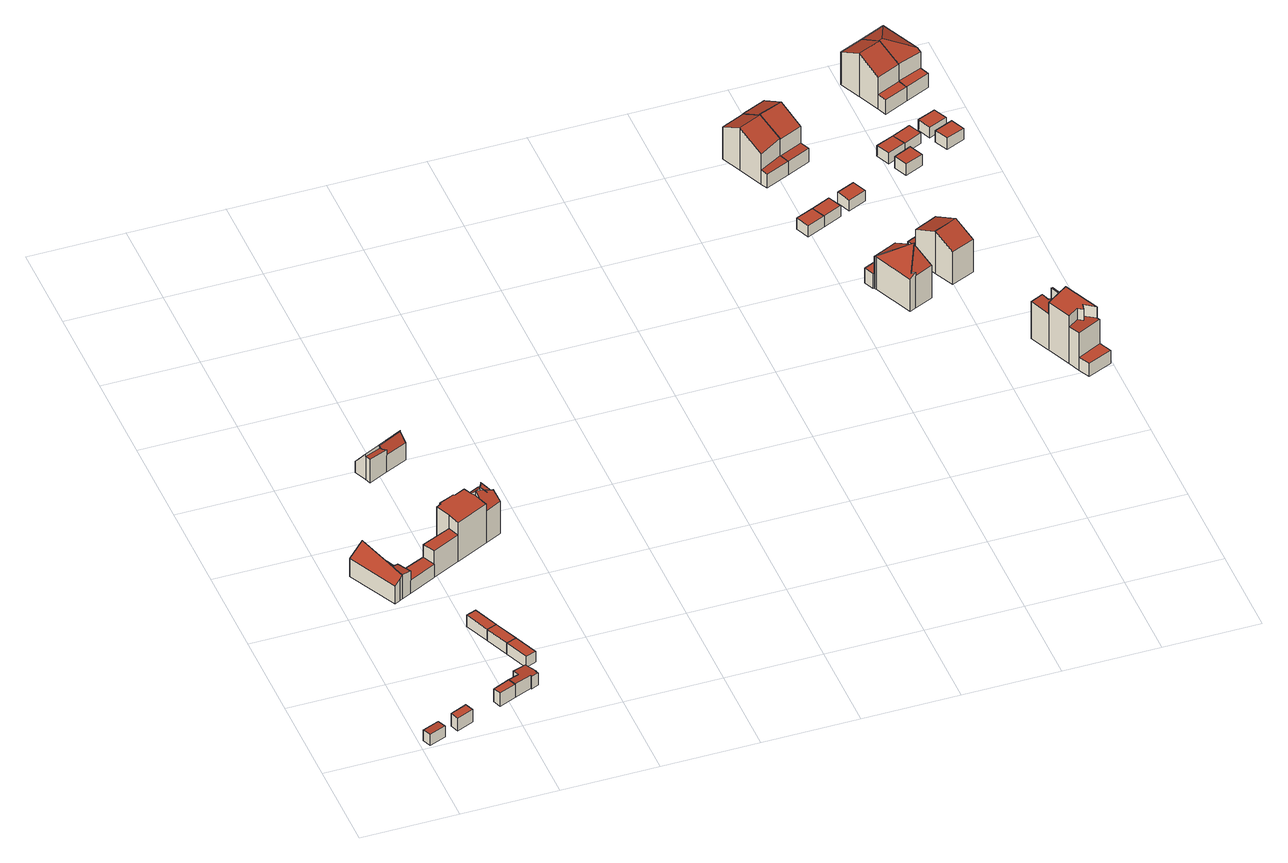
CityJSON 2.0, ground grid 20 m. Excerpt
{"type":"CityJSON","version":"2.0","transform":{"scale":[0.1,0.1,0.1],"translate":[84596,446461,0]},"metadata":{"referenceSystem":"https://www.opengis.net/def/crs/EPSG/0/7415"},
"CityObjects":{
"building1":{"type":"Building","attributes":{"b3_dak_type":"multiple horizontal","b3_h_dak_50p":3.17,"b3_h_dak_70p":3.19,"b3_h_dak_max":3.26,"b3_h_dak_min":3.04,"b3_h_maaiveld":0.476,"b3_kas_warenhuis":false,"b3_mutatie_ahn3_ahn4":false,"b3_reconstructie_onvolledig":false,"b3_rmse_lod12":0.0335,"b3_rmse_lod13":0.0335,"b3_rmse_lod22":0.0267,"b3_val3dity_lod12":"[]","b3_val3dity_lod13":"[]","b3_val3dity_lod22":"[]","b3_volume_lod12":19.58,"b3_volume_lod13":19.58,"b3_volume_lod22":19.51,"geconstateerd":false,"oorspronkelijkbouwjaar":1994,"status":"Pand in gebruik"},"children":["building1-1"]},
"building1-1":{"type":"BuildingPart","parents":["building1"],"geometry":[{"type":"Solid","lod":"2.2","boundaries":[[[[0,1,2,3]],[[4,0,3,5]],[[5,3,2,6]],[[6,2,1,7]],[[7,1,0,4]],[[7,4,5,6]]]],"semantics":{"surfaces":[{"type":"GroundSurface"},{"type":"WallSurface","on_footprint_edge":true},{"type":"RoofSurface"}],"values":[[0,1,1,1,1,2]]}}]},
"building2":{"type":"Building","attributes":{"b3_dak_type":"multiple horizontal","b3_h_dak_50p":3.18,"b3_h_dak_70p":3.2,"b3_h_dak_max":3.28,"b3_h_dak_min":2.96,"b3_h_maaiveld":0.098,"b3_kas_warenhuis":false,"b3_mutatie_ahn3_ahn4":false,"b3_reconstructie_onvolledig":false,"b3_rmse_lod12":0.0406,"b3_rmse_lod13":0.0406,"b3_rmse_lod22":0.034,"b3_val3dity_lod12":"[]","b3_val3dity_lod13":"[]","b3_val3dity_lod22":"[]","b3_volume_lod12":22.31,"b3_volume_lod13":22.31,"b3_volume_lod22":22.19,"geconstateerd":false,"oorspronkelijkbouwjaar":1994,"status":"Pand in gebruik"},"children":["building2-1"]},
"building2-1":{"type":"BuildingPart","parents":["building2"],"geometry":[{"type":"Solid","lod":"2.2","boundaries":[[[[8,9,10,11]],[[12,8,11,13]],[[13,11,10,14]],[[14,10,9,15]],[[15,9,8,12]],[[15,12,13,14]]]],"semantics":{"surfaces":[{"type":"GroundSurface"},{"type":"WallSurface","on_footprint_edge":true},{"type":"RoofSurface"}],"values":[[0,1,1,1,1,2]]}}]},
"building3":{"type":"Building","attributes":{"b3_dak_type":"multiple horizontal","b3_h_dak_50p":3.17,"b3_h_dak_70p":3.19,"b3_h_dak_max":3.25,"b3_h_dak_min":3.09,"b3_h_maaiveld":0.027,"b3_kas_warenhuis":false,"b3_mutatie_ahn3_ahn4":false,"b3_reconstructie_onvolledig":false,"b3_rmse_lod12":0.035,"b3_rmse_lod13":0.035,"b3_rmse_lod22":0.0261,"b3_val3dity_lod12":"[]","b3_val3dity_lod13":"[]","b3_val3dity_lod22":"[]","b3_volume_lod12":22.77,"b3_volume_lod13":22.77,"b3_volume_lod22":22.7,"geconstateerd":false,"oorspronkelijkbouwjaar":1994,"status":"Pand in gebruik"},"children":["building3-1"]},
"building3-1":{"type":"BuildingPart","parents":["building3"],"geometry":[{"type":"Solid","lod":"2.2","boundaries":[[[[16,17,18,19]],[[20,16,19,21]],[[21,19,18,22]],[[22,18,17,23]],[[23,17,16,20]],[[23,20,21,22]]]],"semantics":{"surfaces":[{"type":"GroundSurface"},{"type":"WallSurface","on_footprint_edge":true},{"type":"RoofSurface"}],"values":[[0,1,1,1,1,2]]}}]},
"building4":{"type":"Building","attributes":{"b3_dak_type":"multiple horizontal","b3_h_dak_50p":3.13,"b3_h_dak_70p":3.17,"b3_h_dak_max":3.32,"b3_h_dak_min":2.74,"b3_h_maaiveld":0.094,"b3_kas_warenhuis":false,"b3_mutatie_ahn3_ahn4":false,"b3_reconstructie_onvolledig":false,"b3_rmse_lod12":0.176,"b3_rmse_lod13":0.176,"b3_rmse_lod22":0.0787,"b3_val3dity_lod12":"[]","b3_val3dity_lod13":"[]","b3_val3dity_lod22":"[]","b3_volume_lod12":48.21,"b3_volume_lod13":48.21,"b3_volume_lod22":46.73,"geconstateerd":false,"oorspronkelijkbouwjaar":1994,"status":"Pand in gebruik"},"children":["building4-1"]},
"building4-1":{"type":"BuildingPart","parents":["building4"],"geometry":[{"type":"Solid","lod":"2.2","boundaries":[[[[24,25,26,27,28,29,30,31,32,33]],[[34,25,24,35]],[[36,31,30,37]],[[38,32,31,36]],[[39,28,27,40]],[[37,30,29,22]],[[22,29,28,39]],[[40,27,26,41]],[[41,26,25,34]],[[42,33,32,38]],[[35,24,33,42]],[[35,42,38,36,37,22,39,40,41,34]]]],"semantics":{"surfaces":[{"type":"GroundSurface"},{"type":"WallSurface","on_footprint_edge":true},{"type":"RoofSurface"}],"values":[[0,1,1,1,1,1,1,1,1,1,1,2]]}}]},
"building5":{"type":"Building","attributes":{"b3_dak_type":"multiple horizontal","b3_h_dak_50p":3.05,"b3_h_dak_70p":3.07,"b3_h_dak_max":3.15,"b3_h_dak_min":2.95,"b3_h_maaiveld":0.341,"b3_kas_warenhuis":false,"b3_mutatie_ahn3_ahn4":false,"b3_reconstructie_onvolledig":false,"b3_rmse_lod12":0.0396,"b3_rmse_lod13":0.0396,"b3_rmse_lod22":0.0247,"b3_val3dity_lod12":"[]","b3_val3dity_lod13":"[]","b3_val3dity_lod22":"[]","b3_volume_lod12":35.36,"b3_volume_lod13":35.36,"b3_volume_lod22":35.17,"geconstateerd":false,"oorspronkelijkbouwjaar":1994,"status":"Pand in gebruik"},"children":["building5-1"]},
"building5-1":{"type":"BuildingPart","parents":["building5"],"geometry":[{"type":"Solid","lod":"2.2","boundaries":[[[[43,44,45,46]],[[47,45,44,48]],[[49,46,45,47]],[[50,43,46,49]],[[48,44,43,50]],[[48,50,49,47]]]],"semantics":{"surfaces":[{"type":"GroundSurface"},{"type":"WallSurface","on_footprint_edge":true},{"type":"RoofSurface"}],"values":[[0,1,1,1,1,2]]}}]},
"building6":{"type":"Building","attributes":{"b3_dak_type":"multiple horizontal","b3_h_dak_50p":3.05,"b3_h_dak_70p":3.07,"b3_h_dak_max":3.2,"b3_h_dak_min":2.95,"b3_h_maaiveld":0.376,"b3_kas_warenhuis":false,"b3_mutatie_ahn3_ahn4":false,"b3_reconstructie_onvolledig":false,"b3_rmse_lod12":0.0407,"b3_rmse_lod13":0.0407,"b3_rmse_lod22":0.0284,"b3_val3dity_lod12":"[]","b3_val3dity_lod13":"[]","b3_val3dity_lod22":"[]","b3_volume_lod12":33.41,"b3_volume_lod13":33.41,"b3_volume_lod22":33.23,"geconstateerd":false,"oorspronkelijkbouwjaar":1994,"status":"Pand in gebruik"},"children":["building6-1"]},
"building6-1":{"type":"BuildingPart","parents":["building6"],"geometry":[{"type":"Solid","lod":"2.2","boundaries":[[[[51,52,53,54]],[[55,53,52,56]],[[47,54,53,55]],[[48,51,54,47]],[[56,52,51,48]],[[56,48,47,55]]]],"semantics":{"surfaces":[{"type":"GroundSurface"},{"type":"WallSurface","on_footprint_edge":true},{"type":"RoofSurface"}],"values":[[0,1,1,1,1,2]]}}]},
"building7":{"type":"Building","attributes":{"b3_dak_type":"multiple horizontal","b3_h_dak_50p":3.05,"b3_h_dak_70p":3.07,"b3_h_dak_max":3.17,"b3_h_dak_min":2.94,"b3_h_maaiveld":0.364,"b3_kas_warenhuis":false,"b3_mutatie_ahn3_ahn4":false,"b3_reconstructie_onvolledig":false,"b3_rmse_lod12":0.0384,"b3_rmse_lod13":0.0384,"b3_rmse_lod22":0.026,"b3_val3dity_lod12":"[]","b3_val3dity_lod13":"[]","b3_val3dity_lod22":"[]","b3_volume_lod12":33.59,"b3_volume_lod13":33.59,"b3_volume_lod22":33.41,"geconstateerd":false,"oorspronkelijkbouwjaar":1994,"status":"Pand in gebruik"},"children":["building7-1"]},
"building7-1":{"type":"BuildingPart","parents":["building7"],"geometry":[{"type":"Solid","lod":"2.2","boundaries":[[[[52,57,58,53]],[[59,58,57,60]],[[55,53,58,59]],[[56,52,53,55]],[[60,57,52,56]],[[60,56,55,59]]]],"semantics":{"surfaces":[{"type":"GroundSurface"},{"type":"WallSurface","on_footprint_edge":true},{"type":"RoofSurface"}],"values":[[0,1,1,1,1,2]]}}]},
"building8":{"type":"Building","attributes":{"b3_dak_type":"slanted","b3_h_dak_50p":6.66,"b3_h_dak_70p":9.67,"b3_h_dak_max":10.82,"b3_h_dak_min":3.32,"b3_h_maaiveld":0.307,"b3_kas_warenhuis":false,"b3_mutatie_ahn3_ahn4":false,"b3_reconstructie_onvolledig":false,"b3_rmse_lod12":3.34,"b3_rmse_lod13":0.968,"b3_rmse_lod22":0.283,"b3_val3dity_lod12":"[]","b3_val3dity_lod13":"[]","b3_val3dity_lod22":"[]","b3_volume_lod12":1503.3,"b3_volume_lod13":1163.99,"b3_volume_lod22":1096.82,"geconstateerd":false,"oorspronkelijkbouwjaar":1964,"status":"Pand in gebruik"},"children":["building8-1"]},
"building8-1":{"type":"BuildingPart","parents":["building8"],"geometry":[{"type":"Solid","lod":"2.2","boundaries":[[[[61,62,63,64,65,66,67,68,69,70,71,72,73,74,75,76,77,78,79,80,81,82]],[[83,78,77,84]],[[84,77,76,85]],[[86,87,73,72,88]],[[89,74,73,87]],[[90,68,67,91]],[[91,92,93]],[[94,95,96]],[[97,98,96]],[[99,89,100,101]],[[102,66,65,100]],[[91,67,66,102,103]],[[88,72,71,104]],[[93,92,105,104,106]],[[106,104,71,70,107]],[[108,69,68,90]],[[107,70,69,108]],[[109,110,64,63,98,97]],[[111,75,74,89,99]],[[112,111,110,109]],[[113,62,61,114,115]],[[85,76,75,111,112]],[[101,100,65,64,110]],[[116,86,105,92]],[[117,118,119,120]],[[121,122,118,117]],[[123,82,81,124]],[[114,61,82,123,125]],[[124,81,80,119]],[[120,119,80,79,126]],[[127,128,129]],[[130,131,129]],[[131,130,94]],[[98,63,62,113]],[[95,94,132]],[[122,121,132]],[[133,134,135]],[[136,128,127,135]],[[115,114,137,134,133]],[[134,137,138,139,140]],[[126,79,78,83]],[[139,138,141]],[[125,123,141]],[[140,139,128,136]],[[103,102,87,86,116]],[[105,86,88,104]],[[107,108,90,91,93,106]],[[101,110,111,99]],[[103,116,92,91]],[[140,136,135,134]],[[115,133,135,127,129,131,94,96,98,113]],[[126,83,84,85,112,109,97,96,95,132,121,117,120]],[[125,141,138,137,114]],[[128,139,141,123,124,119,118,122,132,94,130,129]],[[87,102,100,89]]]],"semantics":{"surfaces":[{"type":"GroundSurface"},{"type":"WallSurface","on_footprint_edge":true},{"type":"WallSurface","on_footprint_edge":false},{"type":"RoofSurface"}],"values":[[0,1,1,1,1,1,2,2,2,2,1,1,1,2,1,1,1,1,1,2,1,1,1,2,2,2,1,1,1,1,2,2,2,1,2,2,2,2,2,2,1,2,2,2,2,3,3,3,3,3,3,3,3,3,3]]}}]},
"building9":{"type":"Building","attributes":{"b3_dak_type":"slanted","b3_h_dak_50p":5.11,"b3_h_dak_70p":5.64,"b3_h_dak_max":6.44,"b3_h_dak_min":2.89,"b3_h_maaiveld":0.173,"b3_kas_warenhuis":false,"b3_mutatie_ahn3_ahn4":false,"b3_reconstructie_onvolledig":false,"b3_rmse_lod12":1.22,"b3_rmse_lod13":1.22,"b3_rmse_lod22":0.168,"b3_val3dity_lod12":"[]","b3_val3dity_lod13":"[]","b3_val3dity_lod22":"[]","b3_volume_lod12":213.45,"b3_volume_lod13":213.45,"b3_volume_lod22":188.98,"geconstateerd":false,"oorspronkelijkbouwjaar":1922,"status":"Pand in gebruik"},"children":["building9-1"]},
"building9-1":{"type":"BuildingPart","parents":["building9"],"geometry":[{"type":"Solid","lod":"2.2","boundaries":[[[[142,143,144,145,146,147,148,149,150]],[[151,149,148,152]],[[152,148,147,153,154]],[[155,150,149,151]],[[156,157,143,142,158]],[[159,160,157,156]],[[154,153,161,160,159]],[[158,142,150,155]],[[153,147,146,162]],[[163,144,143,157]],[[164,145,144,163]],[[165,164,166]],[[160,161,166]],[[162,146,145,164,165]],[[158,155,151,152,154,159,156]],[[160,166,164,163,157]],[[162,165,166,161,153]]]],"semantics":{"surfaces":[{"type":"GroundSurface"},{"type":"WallSurface","on_footprint_edge":true},{"type":"WallSurface","on_footprint_edge":false},{"type":"RoofSurface"}],"values":[[0,1,1,1,1,2,2,1,1,1,1,2,2,1,3,3,3]]}}]},
"building10":{"type":"Building","attributes":{"b3_dak_type":"multiple horizontal","b3_h_dak_50p":3.15,"b3_h_dak_70p":3.18,"b3_h_dak_max":3.26,"b3_h_dak_min":3.04,"b3_h_maaiveld":0.5,"b3_kas_warenhuis":false,"b3_mutatie_ahn3_ahn4":false,"b3_reconstructie_onvolledig":false,"b3_rmse_lod12":0.0447,"b3_rmse_lod13":0.0447,"b3_rmse_lod22":0.0404,"b3_val3dity_lod12":"[]","b3_val3dity_lod13":"[]","b3_val3dity_lod22":"[]","b3_volume_lod12":35.25,"b3_volume_lod13":35.25,"b3_volume_lod22":35.07,"geconstateerd":false,"oorspronkelijkbouwjaar":2001,"status":"Pand in gebruik"},"children":["building10-1"]},
"building10-1":{"type":"BuildingPart","parents":["building10"],"geometry":[{"type":"Solid","lod":"2.2","boundaries":[[[[167,168,169,170]],[[171,167,170,172]],[[172,170,169,173]],[[173,169,168,174]],[[174,168,167,171]],[[174,171,172,173]]]],"semantics":{"surfaces":[{"type":"GroundSurface"},{"type":"WallSurface","on_footprint_edge":true},{"type":"RoofSurface"}],"values":[[0,1,1,1,1,2]]}}]},
"building11":{"type":"Building","attributes":{"b3_dak_type":"slanted","b3_h_dak_50p":8.9,"b3_h_dak_70p":9.33,"b3_h_dak_max":10.81,"b3_h_dak_min":3.79,"b3_h_maaiveld":0.401,"b3_kas_warenhuis":false,"b3_mutatie_ahn3_ahn4":false,"b3_reconstructie_onvolledig":false,"b3_rmse_lod12":2.34,"b3_rmse_lod13":0.661,"b3_rmse_lod22":0.0658,"b3_val3dity_lod12":"[]","b3_val3dity_lod13":"[]","b3_val3dity_lod22":"[]","b3_volume_lod12":612.41,"b3_volume_lod13":551.54,"b3_volume_lod22":533.02,"geconstateerd":false,"oorspronkelijkbouwjaar":2001,"status":"Pand in gebruik"},"children":["building11-1"]},
"building11-1":{"type":"BuildingPart","parents":["building11"],"geometry":[{"type":"Solid","lod":"2.2","boundaries":[[[[175,176,177,178,179,180,181,182,183,184,185,186]],[[187,188,189,190]],[[188,183,182,191]],[[192,180,179,193,194]],[[195,192,196,197]],[[198,199,181,180,192,195]],[[190,189,199,198]],[[200,178,177,201]],[[202,176,175,203]],[[201,177,176,202]],[[191,182,181,199]],[[204,185,184,205]],[[205,184,183,188,187]],[[206,203,175,186,196]],[[194,193,203,206]],[[193,179,178,200]],[[197,196,186,185,204]],[[191,199,189,188]],[[194,206,196,192]],[[193,200,201,202,203]],[[197,204,205,187,190,198,195]]]],"semantics":{"surfaces":[{"type":"GroundSurface"},{"type":"WallSurface","on_footprint_edge":false},{"type":"WallSurface","on_footprint_edge":true},{"type":"RoofSurface"}],"values":[[0,1,2,2,1,2,1,2,2,2,2,2,2,2,1,2,2,3,3,3,3]]}}]},
"building12":{"type":"Building","attributes":{"b3_dak_type":"slanted","b3_h_dak_50p":9.49,"b3_h_dak_70p":10.08,"b3_h_dak_max":11.01,"b3_h_dak_min":0.78,"b3_h_maaiveld":0.707,"b3_kas_warenhuis":false,"b3_mutatie_ahn3_ahn4":false,"b3_reconstructie_onvolledig":false,"b3_rmse_lod12":2.75,"b3_rmse_lod13":0.904,"b3_rmse_lod22":0.425,"b3_val3dity_lod12":"[]","b3_val3dity_lod13":"[]","b3_val3dity_lod22":"[]","b3_volume_lod12":607.31,"b3_volume_lod13":554.99,"b3_volume_lod22":525.92,"geconstateerd":false,"oorspronkelijkbouwjaar":2000,"status":"Pand in gebruik"},"children":["building12-1"]},
"building12-1":{"type":"BuildingPart","parents":["building12"],"geometry":[{"type":"Solid","lod":"2.2","boundaries":[[[[207,208,209,210,211,212,213,214]],[[215,213,212,216]],[[216,212,211,217]],[[218,219,217,220]],[[221,209,208,222]],[[223,210,209,221]],[[222,208,207,224]],[[219,214,213,215]],[[224,207,214,219,218]],[[220,217,211,210,223]],[[222,224,223,221]],[[219,215,216,217]],[[220,223,224,218]]]],"semantics":{"surfaces":[{"type":"GroundSurface"},{"type":"WallSurface","on_footprint_edge":true},{"type":"WallSurface","on_footprint_edge":false},{"type":"RoofSurface"}],"values":[[0,1,1,2,1,1,1,1,1,1,3,3,3]]}}]},
"building13":{"type":"Building","attributes":{"b3_dak_type":"slanted","b3_h_dak_50p":3.15,"b3_h_dak_70p":3.18,"b3_h_dak_max":3.7,"b3_h_dak_min":3.04,"b3_h_maaiveld":0.469,"b3_kas_warenhuis":false,"b3_mutatie_ahn3_ahn4":false,"b3_reconstructie_onvolledig":false,"b3_rmse_lod12":0.0969,"b3_rmse_lod13":0.0969,"b3_rmse_lod22":0.0948,"b3_val3dity_lod12":"[]","b3_val3dity_lod13":"[]","b3_val3dity_lod22":"[]","b3_volume_lod12":36.12,"b3_volume_lod13":36.12,"b3_volume_lod22":35.97,"geconstateerd":false,"oorspronkelijkbouwjaar":2001,"status":"Pand in gebruik"},"children":["building13-1"]},
"building13-1":{"type":"BuildingPart","parents":["building13"],"geometry":[{"type":"Solid","lod":"2.2","boundaries":[[[[170,169,225,226]],[[172,170,226,227]],[[227,226,225,228]],[[228,225,169,173]],[[173,169,170,172]],[[173,172,227,228]]]],"semantics":{"surfaces":[{"type":"GroundSurface"},{"type":"WallSurface","on_footprint_edge":true},{"type":"RoofSurface"}],"values":[[0,1,1,1,1,2]]}}]},
"building14":{"type":"Building","attributes":{"b3_dak_type":"slanted","b3_h_dak_50p":9.52,"b3_h_dak_70p":10.11,"b3_h_dak_max":11.03,"b3_h_dak_min":0.83,"b3_h_maaiveld":0.693,"b3_kas_warenhuis":false,"b3_mutatie_ahn3_ahn4":false,"b3_reconstructie_onvolledig":false,"b3_rmse_lod12":2.74,"b3_rmse_lod13":0.892,"b3_rmse_lod22":0.405,"b3_val3dity_lod12":"[]","b3_val3dity_lod13":"[]","b3_val3dity_lod22":"[]","b3_volume_lod12":608.83,"b3_volume_lod13":551.13,"b3_volume_lod22":522.56,"geconstateerd":false,"oorspronkelijkbouwjaar":2000,"status":"Pand in gebruik"},"children":["building14-1"]},
"building14-1":{"type":"BuildingPart","parents":["building14"],"geometry":[{"type":"Solid","lod":"2.2","boundaries":[[[[229,230,231,212,232,233,209,234]],[[216,212,231,235]],[[235,231,230,236]],[[237,238,236,239]],[[240,234,209,241]],[[242,243,233,232,238,237]],[[241,209,233,243]],[[238,232,212,216]],[[244,229,234,240]],[[239,236,230,229,244]],[[244,243,242]],[[238,216,235,236]],[[243,244,240,241]],[[244,242,237,239]]]],"semantics":{"surfaces":[{"type":"GroundSurface"},{"type":"WallSurface","on_footprint_edge":true},{"type":"WallSurface","on_footprint_edge":false},{"type":"RoofSurface"}],"values":[[0,1,1,2,1,1,1,1,1,1,2,3,3,3]]}}]},
"building15":{"type":"Building","attributes":{"b3_dak_type":"multiple horizontal","b3_h_dak_50p":3.14,"b3_h_dak_70p":3.16,"b3_h_dak_max":3.28,"b3_h_dak_min":2.9,"b3_h_maaiveld":0.47,"b3_kas_warenhuis":false,"b3_mutatie_ahn3_ahn4":false,"b3_reconstructie_onvolledig":false,"b3_rmse_lod12":0.0471,"b3_rmse_lod13":0.0471,"b3_rmse_lod22":0.0459,"b3_val3dity_lod12":"[]","b3_val3dity_lod13":"[]","b3_val3dity_lod22":"[]","b3_volume_lod12":35.72,"b3_volume_lod13":35.72,"b3_volume_lod22":35.61,"geconstateerd":false,"oorspronkelijkbouwjaar":2001,"status":"Pand in gebruik"},"children":["building15-1"]},
"building15-1":{"type":"BuildingPart","parents":["building15"],"geometry":[{"type":"Solid","lod":"2.2","boundaries":[[[[245,246,247,248]],[[249,247,246,250]],[[251,248,247,249]],[[252,245,248,251]],[[250,246,245,252]],[[250,252,251,249]]]],"semantics":{"surfaces":[{"type":"GroundSurface"},{"type":"WallSurface","on_footprint_edge":true},{"type":"RoofSurface"}],"values":[[0,1,1,1,1,2]]}}]},
"building16":{"type":"Building","attributes":{"b3_dak_type":"slanted","b3_h_dak_50p":9.36,"b3_h_dak_70p":9.94,"b3_h_dak_max":10.81,"b3_h_dak_min":3.78,"b3_h_maaiveld":0.498,"b3_kas_warenhuis":false,"b3_mutatie_ahn3_ahn4":false,"b3_reconstructie_onvolledig":false,"b3_rmse_lod12":2.53,"b3_rmse_lod13":0.802,"b3_rmse_lod22":0.0647,"b3_val3dity_lod12":"[]","b3_val3dity_lod13":"[]","b3_val3dity_lod22":"[]","b3_volume_lod12":610.02,"b3_volume_lod13":552.87,"b3_volume_lod22":523.95,"geconstateerd":false,"oorspronkelijkbouwjaar":2001,"status":"Pand in gebruik"},"children":["building16-1"]},
"building16-1":{"type":"BuildingPart","parents":["building16"],"geometry":[{"type":"Solid","lod":"2.2","boundaries":[[[[253,254,255,256,257,258,259,260]],[[261,256,255,262]],[[262,255,254,263]],[[264,265,266]],[[267,260,259,268]],[[269,270,258,257,264]],[[268,259,258,270]],[[265,264,257,256,261]],[[271,253,260,267]],[[272,271,270,269]],[[263,254,253,271,272]],[[265,261,262,263,266]],[[270,271,267,268]],[[263,272,269,264,266]]]],"semantics":{"surfaces":[{"type":"GroundSurface"},{"type":"WallSurface","on_footprint_edge":true},{"type":"WallSurface","on_footprint_edge":false},{"type":"RoofSurface"}],"values":[[0,1,1,2,1,1,1,1,1,2,1,3,3,3]]}}]},
"building17":{"type":"Building","attributes":{"b3_dak_type":"multiple horizontal","b3_h_dak_50p":9.65,"b3_h_dak_70p":12.22,"b3_h_dak_max":12.59,"b3_h_dak_min":0.95,"b3_h_maaiveld":0.749,"b3_kas_warenhuis":false,"b3_mutatie_ahn3_ahn4":false,"b3_reconstructie_onvolledig":false,"b3_rmse_lod12":4.29,"b3_rmse_lod13":1.67,"b3_rmse_lod22":0.371,"b3_val3dity_lod12":"[]","b3_val3dity_lod13":"[]","b3_val3dity_lod22":"[]","b3_volume_lod12":991.42,"b3_volume_lod13":820.98,"b3_volume_lod22":739.08,"geconstateerd":false,"oorspronkelijkbouwjaar":2005,"status":"Pand in gebruik"},"children":["building17-1"]},
"building17-1":{"type":"BuildingPart","parents":["building17"],"geometry":[{"type":"Solid","lod":"2.2","boundaries":[[[[273,274,275,276,277,278,279,280,281,282,283,284]],[[285,276,275,286]],[[286,275,274,287]],[[288,289,287,290]],[[289,277,276,285]],[[291,278,277,289,288]],[[292,293,294,295]],[[296,283,282,293,292]],[[297,284,283,296]],[[298,280,279,299]],[[300,301,281,280,298]],[[293,282,281,301]],[[302,303,301,300]],[[304,299,279,278,291,305]],[[305,291,306,307]],[[295,294,308,309]],[[310,311,273,284,297,312]],[[290,287,274,273,311]],[[313,314,315,316]],[[316,315,311,310]],[[312,297,299,304]],[[309,308,303,302]],[[307,306,314,313]],[[289,285,286,287]],[[314,306,291,288,290,311,315]],[[303,308,294,293,301]],[[309,302,300,298,299,297,296,292,295]],[[307,313,316,310,312,304,305]]]],"semantics":{"surfaces":[{"type":"GroundSurface"},{"type":"WallSurface","on_footprint_edge":true},{"type":"WallSurface","on_footprint_edge":false},{"type":"RoofSurface"}],"values":[[0,1,1,2,1,1,2,1,1,1,1,1,2,1,2,2,1,1,2,2,2,2,2,3,3,3,3,3]]}}]},
"building18":{"type":"Building","attributes":{"b3_dak_type":"multiple horizontal","b3_h_dak_50p":2.96,"b3_h_dak_70p":2.97,"b3_h_dak_max":3.05,"b3_h_dak_min":0.49,"b3_h_maaiveld":0.446,"b3_kas_warenhuis":false,"b3_mutatie_ahn3_ahn4":false,"b3_reconstructie_onvolledig":false,"b3_rmse_lod12":0.638,"b3_rmse_lod13":0.638,"b3_rmse_lod22":0.636,"b3_val3dity_lod12":"[]","b3_val3dity_lod13":"[]","b3_val3dity_lod22":"[]","b3_volume_lod12":33.11,"b3_volume_lod13":33.11,"b3_volume_lod22":32.96,"geconstateerd":false,"oorspronkelijkbouwjaar":2000,"status":"Pand in gebruik"},"children":["building18-1"]},
"building18-1":{"type":"BuildingPart","parents":["building18"],"geometry":[{"type":"Solid","lod":"2.2","boundaries":[[[[317,318,319,320]],[[321,317,320,322]],[[322,320,319,323]],[[323,319,318,324]],[[324,318,317,321]],[[324,321,322,323]]]],"semantics":{"surfaces":[{"type":"GroundSurface"},{"type":"WallSurface","on_footprint_edge":true},{"type":"RoofSurface"}],"values":[[0,1,1,1,1,2]]}}]},
"building19":{"type":"Building","attributes":{"b3_dak_type":"multiple horizontal","b3_h_dak_50p":3.14,"b3_h_dak_70p":3.17,"b3_h_dak_max":3.25,"b3_h_dak_min":2.95,"b3_h_maaiveld":0.448,"b3_kas_warenhuis":false,"b3_mutatie_ahn3_ahn4":false,"b3_reconstructie_onvolledig":false,"b3_rmse_lod12":0.0461,"b3_rmse_lod13":0.0461,"b3_rmse_lod22":0.0423,"b3_val3dity_lod12":"[]","b3_val3dity_lod13":"[]","b3_val3dity_lod22":"[]","b3_volume_lod12":36.08,"b3_volume_lod13":36.08,"b3_volume_lod22":35.85,"geconstateerd":false,"oorspronkelijkbouwjaar":2001,"status":"Pand in gebruik"},"children":["building19-1"]},
"building19-1":{"type":"BuildingPart","parents":["building19"],"geometry":[{"type":"Solid","lod":"2.2","boundaries":[[[[325,326,327,328]],[[329,327,326,330]],[[331,328,327,329]],[[332,325,328,331]],[[330,326,325,332]],[[330,332,331,329]]]],"semantics":{"surfaces":[{"type":"GroundSurface"},{"type":"WallSurface","on_footprint_edge":true},{"type":"RoofSurface"}],"values":[[0,1,1,1,1,2]]}}]},
"building20":{"type":"Building","attributes":{"b3_dak_type":"multiple horizontal","b3_h_dak_50p":2.96,"b3_h_dak_70p":2.98,"b3_h_dak_max":3.05,"b3_h_dak_min":2.69,"b3_h_maaiveld":0.446,"b3_kas_warenhuis":false,"b3_mutatie_ahn3_ahn4":false,"b3_reconstructie_onvolledig":false,"b3_rmse_lod12":0.0389,"b3_rmse_lod13":0.0389,"b3_rmse_lod22":0.0344,"b3_val3dity_lod12":"[]","b3_val3dity_lod13":"[]","b3_val3dity_lod22":"[]","b3_volume_lod12":33.37,"b3_volume_lod13":33.37,"b3_volume_lod22":33.19,"geconstateerd":false,"oorspronkelijkbouwjaar":2000,"status":"Pand in gebruik"},"children":["building20-1"]},
"building20-1":{"type":"BuildingPart","parents":["building20"],"geometry":[{"type":"Solid","lod":"2.2","boundaries":[[[[319,333,334,320]],[[335,334,333,336]],[[337,320,334,335]],[[323,319,320,337]],[[336,333,319,323]],[[336,323,337,335]]]],"semantics":{"surfaces":[{"type":"GroundSurface"},{"type":"WallSurface","on_footprint_edge":true},{"type":"RoofSurface"}],"values":[[0,1,1,1,1,2]]}}]},
"building21":{"type":"Building","attributes":{"b3_dak_type":"slanted","b3_h_dak_50p":9.55,"b3_h_dak_70p":10.14,"b3_h_dak_max":10.97,"b3_h_dak_min":0.79,"b3_h_maaiveld":0.641,"b3_kas_warenhuis":false,"b3_mutatie_ahn3_ahn4":false,"b3_reconstructie_onvolledig":false,"b3_rmse_lod12":2.69,"b3_rmse_lod13":1.35,"b3_rmse_lod22":0.884,"b3_val3dity_lod12":"[]","b3_val3dity_lod13":"[]","b3_val3dity_lod22":"[]","b3_volume_lod12":612.11,"b3_volume_lod13":552.67,"b3_volume_lod22":524.73,"geconstateerd":false,"oorspronkelijkbouwjaar":2000,"status":"Pand in gebruik"},"children":["building21-1"]},
"building21-1":{"type":"BuildingPart","parents":["building21"],"geometry":[{"type":"Solid","lod":"2.2","boundaries":[[[[338,339,340,341,342,343,344,345]],[[346,341,340,347]],[[347,340,339,348]],[[349,350,348,351]],[[352,345,344,353]],[[354,338,345,352]],[[353,344,343,355]],[[350,342,341,346]],[[355,343,342,350,349]],[[351,348,339,338,354]],[[355,354,352,353]],[[350,346,347,348]],[[351,354,355,349]]]],"semantics":{"surfaces":[{"type":"GroundSurface"},{"type":"WallSurface","on_footprint_edge":true},{"type":"WallSurface","on_footprint_edge":false},{"type":"RoofSurface"}],"values":[[0,1,1,2,1,1,1,1,1,1,3,3,3]]}}]},
"building22":{"type":"Building","attributes":{"b3_dak_type":"multiple horizontal","b3_h_dak_50p":2.95,"b3_h_dak_70p":2.97,"b3_h_dak_max":3.09,"b3_h_dak_min":2.85,"b3_h_maaiveld":0.45,"b3_kas_warenhuis":false,"b3_mutatie_ahn3_ahn4":false,"b3_reconstructie_onvolledig":false,"b3_rmse_lod12":0.0396,"b3_rmse_lod13":0.0396,"b3_rmse_lod22":0.038,"b3_val3dity_lod12":"[]","b3_val3dity_lod13":"[]","b3_val3dity_lod22":"[]","b3_volume_lod12":32.86,"b3_volume_lod13":32.86,"b3_volume_lod22":32.77,"geconstateerd":false,"oorspronkelijkbouwjaar":2000,"status":"Pand in gebruik"},"children":["building22-1"]},
"building22-1":{"type":"BuildingPart","parents":["building22"],"geometry":[{"type":"Solid","lod":"2.2","boundaries":[[[[356,357,358,359]],[[360,356,359,361]],[[361,359,358,362]],[[362,358,357,363]],[[363,357,356,360]],[[363,360,361,362]]]],"semantics":{"surfaces":[{"type":"GroundSurface"},{"type":"WallSurface","on_footprint_edge":true},{"type":"RoofSurface"}],"values":[[0,1,1,1,1,2]]}}]},
"building23":{"type":"Building","attributes":{"b3_dak_type":"multiple horizontal","b3_h_dak_50p":3.14,"b3_h_dak_70p":3.16,"b3_h_dak_max":3.26,"b3_h_dak_min":3.05,"b3_h_maaiveld":0.449,"b3_kas_warenhuis":false,"b3_mutatie_ahn3_ahn4":false,"b3_reconstructie_onvolledig":false,"b3_rmse_lod12":0.0427,"b3_rmse_lod13":0.0427,"b3_rmse_lod22":0.0364,"b3_val3dity_lod12":"[]","b3_val3dity_lod13":"[]","b3_val3dity_lod22":"[]","b3_volume_lod12":36.02,"b3_volume_lod13":36.02,"b3_volume_lod22":35.84,"geconstateerd":false,"oorspronkelijkbouwjaar":2001,"status":"Pand in gebruik"},"children":["building23-1"]},
"building23-1":{"type":"BuildingPart","parents":["building23"],"geometry":[{"type":"Solid","lod":"2.2","boundaries":[[[[364,365,366,367]],[[368,366,365,369]],[[370,367,366,368]],[[371,364,367,370]],[[369,365,364,371]],[[369,371,370,368]]]],"semantics":{"surfaces":[{"type":"GroundSurface"},{"type":"WallSurface","on_footprint_edge":true},{"type":"RoofSurface"}],"values":[[0,1,1,1,1,2]]}}]},
"building24":{"type":"Building","attributes":{"b3_dak_type":"slanted","b3_h_dak_50p":9.09,"b3_h_dak_70p":9.53,"b3_h_dak_max":10.96,"b3_h_dak_min":0.77,"b3_h_maaiveld":0.663,"b3_kas_warenhuis":false,"b3_mutatie_ahn3_ahn4":false,"b3_reconstructie_onvolledig":false,"b3_rmse_lod12":2.5,"b3_rmse_lod13":0.776,"b3_rmse_lod22":0.412,"b3_val3dity_lod12":"[]","b3_val3dity_lod13":"[]","b3_val3dity_lod22":"[]","b3_volume_lod12":601.13,"b3_volume_lod13":545.39,"b3_volume_lod22":525.43,"geconstateerd":false,"oorspronkelijkbouwjaar":2000,"status":"Pand in gebruik"},"children":["building24-1"]},
"building24-1":{"type":"BuildingPart","parents":["building24"],"geometry":[{"type":"Solid","lod":"2.2","boundaries":[[[[372,373,374,375,376,377,378,379,380]],[[381,377,376,382]],[[347,380,379,383]],[[383,379,378,384]],[[385,384,378,377,381]],[[382,376,375,386,387]],[[386,375,374,352]],[[352,374,373,388]],[[389,372,380,347]],[[390,389,384,385]],[[388,373,372,389,390]],[[387,386,391]],[[384,389,347,383]],[[387,391,392,381,382]],[[381,392,388,390,385]],[[391,386,352,388,392]]]],"semantics":{"surfaces":[{"type":"GroundSurface"},{"type":"WallSurface","on_footprint_edge":true},{"type":"WallSurface","on_footprint_edge":false},{"type":"RoofSurface"}],"values":[[0,1,1,1,1,1,1,1,1,2,1,2,3,3,3,3]]}}]}
},
"vertices":[
[15,0,5],[8,18,5],[43,32,5],[50,14,5],[15,0,32],[50,14,32],[43,32,31],[8,18,31],
[80,26,1],[73,44,1],[108,58,1],[115,41,1],[80,26,32],[115,41,32],[108,58,32],[73,44,32],
[180,67,0],[173,84,0],[208,99,0],[215,81,0],[180,67,32],[215,81,32],[208,99,32],[173,84,31],
[264,105,1],[267,99,1],[252,93,1],[251,95,1],[215,81,1],[208,99,1],[231,108,1],[226,122,1],[254,133,1],[266,106,1],[267,99,31],[264,105,31],[226,122,29],[231,108,31],[254,133,28],[215,81,33],[251,95,32],[252,93,32],[266,106,31],
[221,312,3],[243,260,3],[222,251,3],[200,303,3],[222,251,31],[243,260,30],[200,303,31],[221,312,30],
[243,260,4],[264,210,4],[242,201,4],[222,251,4],[242,201,31],[264,210,30],
[285,160,4],[263,151,4],[263,151,31],[285,160,30],
[345,553,3],[353,535,3],[318,518,3],[251,486,3],[193,458,3],[135,429,3],[115,420,3],[110,417,3],[97,411,3],[45,516,3],[76,531,3],[85,535,3],[120,459,3],[181,485,3],[242,512,3],[243,512,3],[229,544,3],[239,549,3],[238,552,3],[270,566,3],[328,592,3],[332,584,3],[239,549,97],[229,544,97],[243,512,97],[120,459,46],[120,459,34],[85,535,46],[181,485,35],[110,417,56],[115,420,61],[104,453,58],[104,453,63],[308,548,108],[308,548,98],[312,537,98],[318,518,98],[318,518,80],[181,485,66],[193,458,35],[193,458,67],[135,429,35],[135,429,58],[76,531,52],[104,453,57],[76,531,70],[45,516,46],[97,411,46],[251,486,97],[251,486,67],[242,512,66],[242,512,97],[353,535,81],[345,553,93],[345,553,99],[120,459,56],[272,564,97],[272,564,79],[270,566,76],[270,566,97],[295,574,98],[295,574,80],[332,584,87],[328,592,78],[332,584,95],[238,552,97],[317,550,106],[317,550,110],[311,550,108],[309,549,107],[309,549,108],[303,557,98],[333,552,102],[333,552,96],[327,551,104],[317,550,115],[333,552,93],[322,563,94],[322,563,101],[322,563,104],[327,573,94],
[246,836,2],[255,811,2],[261,798,2],[216,777,2],[176,758,2],[171,770,2],[160,796,2],[165,799,2],[164,799,2],[165,799,29],[160,796,29],[171,770,59],[171,770,65],[164,799,28],[255,811,65],[255,811,63],[246,836,30],[204,786,65],[204,786,62],[204,786,56],[176,758,59],[261,798,43],[216,777,44],[216,777,56],[208,783,56],
[1191,1142,5],[1178,1171,5],[1216,1188,5],[1229,1159,5],[1191,1142,32],[1229,1159,31],[1216,1188,31],[1178,1171,32],
[1255,961,4],[1253,960,4],[1244,981,4],[1297,1005,4],[1306,986,4],[1327,939,4],[1327,938,4],[1346,896,4],[1308,879,4],[1295,873,4],[1258,955,4],[1256,959,4],[1308,879,91],[1308,879,83],[1301,884,87],[1301,884,89],[1346,896,84],[1327,939,107],[1306,986,40],[1306,986,80],[1327,939,111],[1256,959,82],[1256,959,83],[1327,938,111],[1327,938,108],[1297,1005,40],[1244,981,40],[1253,960,40],[1255,961,40],[1258,955,83],[1295,873,83],[1255,961,81],
[1137,1366,7],[1118,1408,7],[1167,1430,7],[1186,1388,7],[1208,1341,7],[1217,1321,7],[1167,1299,7],[1160,1313,7],[1167,1299,41],[1217,1321,41],[1208,1341,42],[1160,1313,80],[1160,1313,42],[1208,1341,83],[1167,1430,85],[1118,1408,85],[1186,1388,110],[1137,1366,110],
[1255,1205,5],[1268,1176,5],[1268,1176,32],[1255,1205,32],
[1236,1410,7],[1257,1362,7],[1266,1343,7],[1208,1339,7],[1186,1390,7],[1217,1452,7],[1266,1343,41],[1257,1362,42],[1208,1339,82],[1208,1339,42],[1257,1362,82],[1217,1452,86],[1167,1430,86],[1186,1390,111],[1186,1390,109],[1236,1410,110],
[1314,1232,5],[1327,1203,5],[1289,1186,5],[1276,1215,5],[1289,1186,31],[1327,1203,31],[1276,1215,32],[1314,1232,31],
[1404,1032,5],[1426,982,5],[1445,940,5],[1396,918,5],[1377,960,5],[1355,1008,5],[1347,1027,5],[1396,1049,5],[1396,918,85],[1445,940,84],[1426,982,108],[1377,960,108],[1377,960,109],[1409,974,108],[1396,1049,39],[1347,1027,39],[1355,1008,81],[1355,1008,40],[1404,1032,40],[1404,1032,79],
[1578,632,7],[1581,625,7],[1593,599,7],[1542,577,7],[1531,600,7],[1520,625,7],[1498,676,7],[1479,718,7],[1505,730,7],[1527,740,7],[1530,741,7],[1544,709,7],[1542,577,39],[1593,599,39],[1581,625,39],[1531,600,98],[1531,600,39],[1581,625,97],[1520,625,97],[1527,740,99],[1527,740,37],[1536,718,39],[1536,718,98],[1530,741,99],[1544,709,97],[1479,718,97],[1498,676,94],[1505,730,98],[1505,730,38],[1511,714,97],[1511,714,39],[1498,676,123],[1520,625,123],[1542,641,96],[1542,641,123],[1531,712,39],[1531,712,97],[1578,632,123],[1578,632,96],[1544,709,122],[1552,634,123],[1552,634,96],[1555,648,95],[1555,648,123],
[1406,1290,4],[1393,1319,4],[1431,1336,4],[1444,1308,4],[1406,1290,30],[1444,1308,30],[1431,1336,29],[1393,1319,30],
[1450,1293,4],[1463,1264,4],[1425,1247,4],[1412,1275,4],[1425,1247,32],[1463,1264,31],[1412,1275,32],[1450,1293,31],
[1470,1353,4],[1483,1325,4],[1483,1325,30],[1470,1353,30],[1444,1308,29],
[1470,1513,6],[1491,1467,6],[1500,1447,6],[1450,1425,6],[1442,1444,6],[1421,1491,6],[1401,1535,6],[1451,1557,6],[1450,1425,41],[1500,1447,41],[1491,1467,41],[1442,1444,83],[1442,1444,42],[1491,1467,83],[1451,1557,85],[1401,1535,85],[1470,1513,110],[1421,1491,111],
[1504,1334,4],[1492,1363,4],[1530,1380,4],[1543,1352,4],[1504,1334,30],[1543,1352,29],[1530,1380,29],[1492,1363,30],
[1549,1337,4],[1562,1308,4],[1523,1291,4],[1510,1320,4],[1523,1291,32],[1562,1308,31],[1510,1320,32],[1549,1337,31],
[1491,1467,7],[1469,1515,7],[1451,1557,7],[1500,1579,7],[1502,1580,7],[1539,1498,7],[1543,1489,7],[1551,1470,7],[1500,1447,7],[1539,1498,86],[1502,1580,85],[1551,1470,41],[1543,1489,41],[1543,1489,81],[1500,1579,85],[1500,1579,86],[1469,1515,109],[1491,1467,42],[1491,1467,84],[1501,1577,86],[1477,1519,109]
]}
